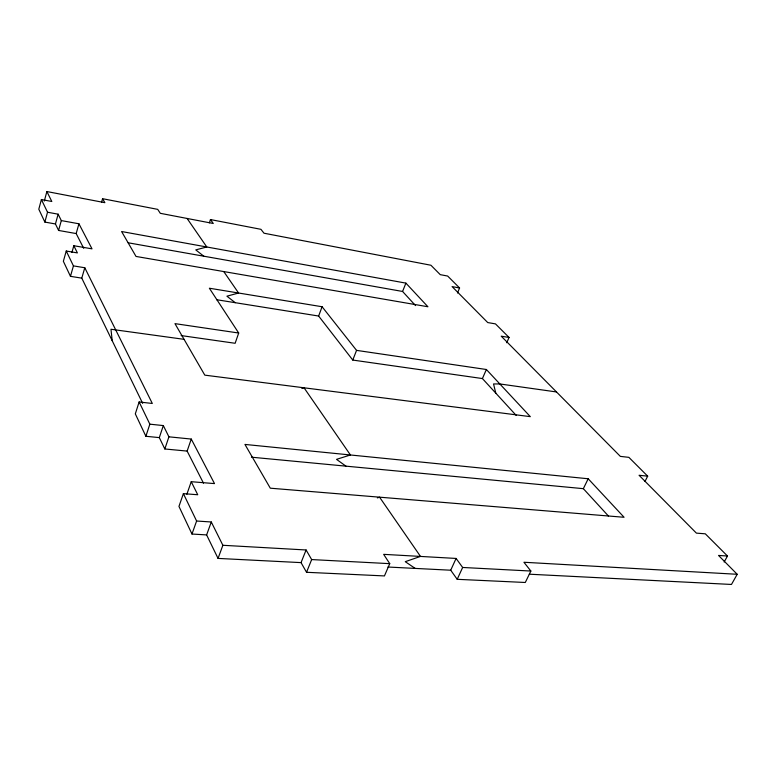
<?xml version="1.0" encoding="UTF-8"?>
<svg xmlns="http://www.w3.org/2000/svg" width="776" height="776" viewBox="0 0 776 776"><rect width="100%" height="100%" fill="white"/><g stroke="black" fill="none" stroke-linecap="round" stroke-linejoin="round"><path stroke-width="1.16" d="M209.384 222.848L210.451 219.559L213.293 223.488L160.302 213.313L157.712 209.365L102.578 198.704L104.876 202.681L46.87 191.546L51.817 201.488L41.39 199.529L38.8 209.21L44.862 222.072L55.445 223.973L58.588 230.443L76.174 233.566L83.721 248.349M44.31 201.062L46.87 191.546M44.862 222.072L47.53 212.236L41.39 199.529M55.445 223.973L58.132 214.186L47.53 212.236M58.588 230.443L61.314 220.588L58.132 214.186M61.314 220.588L78.939 223.789L92.014 248.853L73.817 245.72L77.396 252.908L66.251 251.017L63.36 261.299L70.461 276.334L81.781 278.147L142.677 403.404M76.174 233.566L78.939 223.789M71.906 252.481L73.817 245.72M70.461 276.334L73.429 265.887L66.251 251.017M101.578 202.158L102.578 198.704M81.781 278.147L84.788 267.749L73.429 265.887M84.788 267.749L152.309 403.462L139.127 401.968L135.315 413.87L145.878 436.277L159.313 437.615L164.832 448.974L187.132 451.089L203.506 483.196M145.878 436.277L149.846 424.171L139.127 401.968M159.313 437.615L163.319 425.578L149.846 424.171M164.832 448.974L168.916 436.82L163.319 425.578M187.132 451.089L191.265 439.061L168.916 436.82M238.698 333.02L174.959 323.631L204.806 375.147L530.309 416.644L486.377 369.502L356.553 350.374L322.089 306.743L209.355 288.216L238.698 333.02L235.138 343.283L181.128 335.571M191.265 439.061L214.506 483.603L191.236 481.692L197.734 494.748L183.388 493.643L178.955 506.408L191.982 534.033L206.62 534.916L218.046 558.41L301.049 562.619L306.53 572.29L384.44 575.928L389.746 563.657L383.654 554.345L456.094 558.439L462.651 567.469L530.862 571.039L525.294 582.485L457.2 579.313L450.72 570.215L387.903 567.023M186.861 494.264L191.236 481.692M191.982 534.033L196.609 521.016L183.388 493.643M206.62 534.916L211.285 521.986L196.609 521.016M218.046 558.41L222.877 545.285L211.285 521.986M516.176 415.393L482.42 378.562L352.779 360.064L318.635 316.036L322.089 306.743M352.779 360.064L356.553 350.374M415.529 305.589L402.579 291.466L405.897 283.124L121.589 231.529L136.023 256.439L427.915 306.753L405.897 283.124M301.049 562.619L306.103 549.98L222.877 545.285M306.53 572.29L311.661 559.574L306.103 549.98M457.491 292.998L459.586 287.974L447.665 276.052L440.254 274.655L430.932 265.246L264.005 233.217L260.93 229.318L210.451 219.559M482.42 378.562L486.377 369.502M506.728 342.74L509.056 337.463L495.466 323.883L487.735 322.564L452.088 286.596L459.586 287.974M450.72 570.215L456.094 558.439M457.2 579.313L462.651 567.469M608.394 515.991L583.348 488.667L588.198 478.763L244.944 444.425L270.3 488.191L624.088 517.282L588.198 478.763M644.992 481.43L647.679 476.163L628.87 457.345L620.354 456.385L501.228 336.183L509.056 337.463M724.153 562.018L727.49 556.023L705.297 533.81L696.412 533.131L639.075 475.271L647.679 476.163M727.49 556.023L718.518 555.432L737.2 574.288L731.477 584.454L529.329 574.201M377.34 497.911L379.571 497.183L420.485 556.421L405.256 561.678L415.179 568.41M301.864 388.446L304.037 387.796L350.422 454.978L336.532 459.363L345.941 466.153M311.661 559.574L389.746 563.657M737.2 574.288L523.926 562.26L530.862 571.039M251.443 457.19L583.348 488.667M184.058 339.335L110.968 329.257L112.21 340.732M556.508 391.958L499.851 383.955L493.546 383.945L495.777 393.131M216.601 299.711L318.635 316.036M128.195 242.791L402.579 291.466M235.264 302.698L226.912 296.18L238.581 293.027L223.76 271.561M203.787 256.196L195.765 249.891L206.794 246.991L187.094 218.454"/></g></svg>
